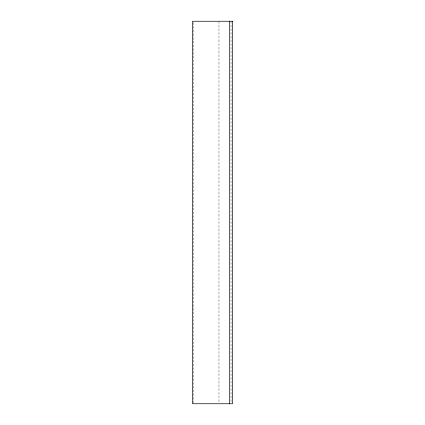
<?xml version="1.0" encoding="UTF-8"?>
<svg xmlns="http://www.w3.org/2000/svg" width="425" height="425" viewBox="0 0 425 425"><rect width="100%" height="100%" fill="white"/><g stroke="black" fill="none" stroke-linecap="round" stroke-linejoin="round"><path stroke-width="0.32" stroke-dasharray="2.12 1.59" d="M231.041 21.25L231.041 403.086M218.96 21.25L218.96 403.086M193.72 22.578L193.72 403.086"/><path stroke-width="0.64" d="M229.707 21.25L229.707 403.75M232.48 21.25L192.52 21.25L192.52 403.75L232.48 403.75L232.48 21.25"/></g></svg>
